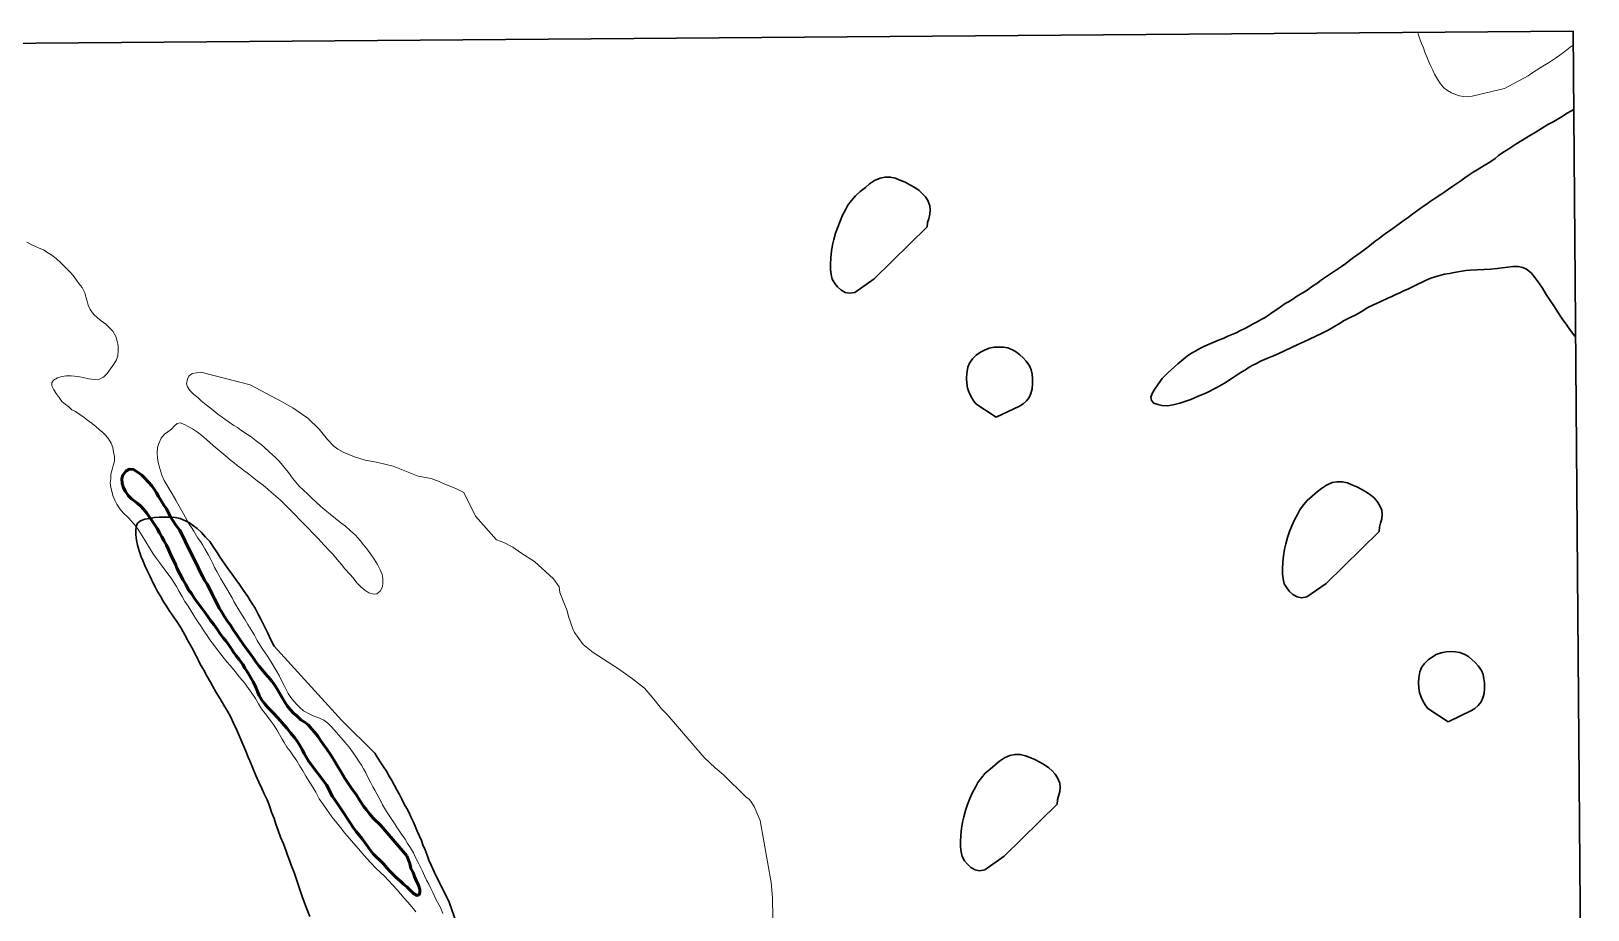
# Model space of a CAD drawing. Header units: millimetres. Extents: x 568391 to 568765, y 4072271 to 4072505.
# Drawn here: x 568568.2 to 568764.7, y 4072393.7 to 4072504.5 of the extents above; entities that cross this region are included whole.
import ezdxf

# ---------------------------------------------------------------- set-up
doc = ezdxf.new("R2010")
doc.units = ezdxf.units.MM
for name, color, linetype, lineweight in [('02321111', 30, 'Continuous', 53), ('02321112', 30, 'Continuous', 13), ('04312000', 3, 'MArbl', 30), ('10511210', 7, 'Continuous', 30)]:
    doc.layers.add(name, color=color, linetype=linetype, lineweight=lineweight)
doc.linetypes.add('MArbl', pattern='A,-2.9,[15,dgnlstyle-icae2lin.shx,S=0.064002,R=0,X=0,Y=0],-5.9,[16,dgnlstyle-icae2lin.shx,S=0.057982,R=0,X=0,Y=0],-5.9,[17,dgnlstyle-icae2lin.shx,S=0.062968,R=0,X=0,Y=0],-2.9', length=17.6)

msp = doc.modelspace()

# ---------------------------------------------------------------- linework, layer by layer
at = {"layer": '02321111', "color": 5}
msp.add_polyline3d([(568615.62, 4072400.56, 0.28), (568612.35, 4072404.36, 0.28), (568611.4, 4072405.31, 0.28), (568610.98, 4072405.81, 0.28), (568610.53, 4072406.34, 0.28), (568610.18, 4072406.83, 0.28), (568609.73, 4072407.52, 0.28), (568609.23, 4072408.28, 0.28), (568608.7, 4072409, 0.28), (568608.21, 4072409.76, 0.28), (568607.79, 4072410.37, 0.28), (568607.33, 4072411.17, 0.28), (568606.87, 4072411.93, 0.28), (568606.42, 4072412.66, 0.28), (568606, 4072413.34, 0.28), (568605.54, 4072413.99, 0.28), (568605.2, 4072414.48, 0.28), (568604.78, 4072415.05, 0.28), (568604.4, 4072415.62, 0.28), (568604.02, 4072416.12, 0.28), (568603.64, 4072416.54, 0.28), (568603.22, 4072417.03, 0.28), (568602.8, 4072417.37, 0.28), (568602.27, 4072417.72, 0.28), (568601.81, 4072418.17, 0.28), (568601.36, 4072418.55, 0.28), (568600.94, 4072419.01, 0.28), (568600.56, 4072419.47, 0.28), (568600.26, 4072419.92, 0.28), (568599.95, 4072420.42, 0.28), (568599.68, 4072420.87, 0.28), (568599.38, 4072421.44, 0.28), (568599.03, 4072421.98, 0.28), (568598.61, 4072422.58, 0.28), (568598.15, 4072423.12, 0.28), (568597.77, 4072423.54, 0.28), (568597.39, 4072423.99, 0.28), (568596.97, 4072424.49, 0.28), (568596.59, 4072425.02, 0.28), (568596.25, 4072425.51, 0.28), (568595.83, 4072426.09, 0.28), (568595.41, 4072426.66, 0.28), (568595, 4072427.26, 0.28), (568594.54, 4072427.91, 0.28), (568594.2, 4072428.41, 0.28), (568593.78, 4072429.01, 0.28), (568593.4, 4072429.62, 0.28), (568592.98, 4072430.19, 0.28), (568592.6, 4072430.76, 0.28), (568592.26, 4072431.34, 0.28), (568591.95, 4072431.79, 0.28), (568591.65, 4072432.4, 0.28), (568591.38, 4072432.97, 0.28), (568591.08, 4072433.54, 0.28), (568590.81, 4072434.11, 0.28), (568590.43, 4072434.8, 0.28), (568590.13, 4072435.29, 0.28), (568589.86, 4072435.82, 0.28), (568589.56, 4072436.36, 0.28), (568589.33, 4072436.89, 0.28), (568589.1, 4072437.35, 0.28), (568588.11, 4072439.36, 0.28), (568587.27, 4072441.11, 0.28), (568586.97, 4072441.65, 0.28), (568586.51, 4072442.25, 0.28), (568586.13, 4072442.83, 0.28), (568585.83, 4072443.28, 0.28), (568585.56, 4072443.81, 0.28), (568585.3, 4072444.31, 0.28), (568584.99, 4072444.77, 0.28), (568584.61, 4072445.41, 0.28), (568584.31, 4072445.87, 0.28), (568584.04, 4072446.33, 0.28), (568583.77, 4072446.78, 0.28), (568583.47, 4072447.2, 0.28), (568583.01, 4072447.73, 0.28), (568582.63, 4072448.15, 0.28), (568582.21, 4072448.53, 0.28), (568581.76, 4072448.87, 0.28), (568581.15, 4072449.25, 0.28), (568580.65, 4072449.29, 0.28), (568580.2, 4072449.06, 0.28), (568579.82, 4072448.57, 0.28), (568579.7, 4072448.11, 0.28), (568579.74, 4072447.5, 0.28), (568579.89, 4072446.97, 0.28), (568580.16, 4072446.48, 0.28), (568580.5, 4072445.98, 0.28), (568580.92, 4072445.56, 0.28), (568581.57, 4072445.07, 0.28), (568582.02, 4072444.69, 0.28), (568582.44, 4072444.23, 0.28), (568582.82, 4072443.74, 0.28), (568583.16, 4072443.24, 0.28), (568583.47, 4072442.83, 0.28), (568583.81, 4072442.33, 0.28), (568584.12, 4072441.84, 0.28), (568584.42, 4072441.3, 0.28), (568584.72, 4072440.77, 0.28), (568584.99, 4072440.31, 0.28), (568585.3, 4072439.74, 0.28), (568585.56, 4072439.17, 0.28), (568585.83, 4072438.6, 0.28), (568586.13, 4072437.96, 0.28), (568586.44, 4072437.31, 0.28), (568586.66, 4072436.74, 0.28), (568587.01, 4072436.09, 0.28), (568587.39, 4072435.41, 0.28), (568587.77, 4072434.76, 0.28), (568588.11, 4072434.11, 0.28), (568588.45, 4072433.62, 0.28), (568588.87, 4072433.01, 0.28), (568590.13, 4072431.3, 0.28), (568590.54, 4072430.73, 0.28), (568590.85, 4072430.23, 0.28), (568591.27, 4072429.7, 0.28), (568591.69, 4072429.13, 0.28), (568592.1, 4072428.56, 0.28), (568592.48, 4072428.06, 0.28), (568592.79, 4072427.65, 0.28), (568593.13, 4072427.19, 0.28), (568593.47, 4072426.69, 0.28), (568593.78, 4072426.24, 0.28), (568594.12, 4072425.78, 0.28), (568594.5, 4072425.32, 0.28), (568594.96, 4072424.68, 0.28), (568595.22, 4072424.22, 0.28), (568595.6, 4072423.57, 0.28), (568595.95, 4072423, 0.28), (568596.25, 4072422.51, 0.28), (568596.55, 4072421.9, 0.28), (568596.78, 4072421.29, 0.28), (568597.01, 4072420.76, 0.28), (568597.35, 4072420.19, 0.28), (568597.7, 4072419.77, 0.28), (568598.04, 4072419.31, 0.28), (568598.46, 4072418.86, 0.28), (568598.84, 4072418.48, 0.28), (568599.27, 4072418.02, 0.28), (568599.72, 4072417.56, 0.28), (568600.14, 4072417.07, 0.28), (568600.56, 4072416.61, 0.28), (568600.98, 4072416.08, 0.28), (568601.47, 4072415.47, 0.28), (568601.81, 4072415.01, 0.28), (568602.08, 4072414.56, 0.28), (568602.42, 4072413.95, 0.28), (568602.69, 4072413.45, 0.28), (568602.96, 4072412.96, 0.28), (568603.26, 4072412.43, 0.28), (568605.5, 4072409.5, 0.28), (568606.27, 4072408.05, 0.28), (568606.57, 4072407.63, 0.28), (568606.95, 4072407.06, 0.28), (568607.37, 4072406.42, 0.28), (568607.79, 4072405.81, 0.28), (568608.17, 4072405.2, 0.28), (568608.47, 4072404.7, 0.28), (568608.85, 4072404.13, 0.28), (568609.23, 4072403.64, 0.28), (568609.61, 4072403.14, 0.28), (568609.99, 4072402.69, 0.28), (568610.34, 4072402.23, 0.28), (568610.75, 4072401.66, 0.28), (568611.06, 4072401.24, 0.28), (568611.4, 4072400.82, 0.28), (568611.78, 4072400.44, 0.28), (568612.2, 4072400.06, 0.28), (568612.73, 4072399.49, 0.28), (568613.11, 4072399.04, 0.28), (568613.49, 4072398.62, 0.28), (568614.33, 4072397.78, 0.28), (568614.82, 4072397.36, 0.28), (568615.24, 4072396.98, 0.28), (568615.66, 4072396.64, 0.28), (568616.5, 4072395.8, 0.28), (568616.95, 4072395.57, 0.28), (568617.14, 4072395.65, 0.28), (568617.26, 4072395.88, 0.28), (568617.26, 4072396.3, 0.28), (568617.11, 4072396.87, 0.28), (568616.84, 4072397.36, 0.28), (568616.61, 4072397.93, 0.28), (568616.42, 4072398.43, 0.28), (568616.16, 4072398.96, 0.28), (568616, 4072399.57, 0.28), (568615.62, 4072400.56, 0.28)], dxfattribs=at)
at = {"layer": '02321112', "color": 5}
for points in [[(568743.19, 4072504.38, 4.5), (568743.3, 4072504.02, 4.5), (568743.68, 4072502.96, 4.5), (568743.91, 4072502.43, 4.5), (568744.1, 4072501.89, 4.5), (568744.33, 4072501.29, 4.5), (568744.6, 4072500.68, 4.5), (568744.83, 4072500.11, 4.5), (568745.09, 4072499.61, 4.5), (568745.32, 4072499.12, 4.5), (568745.67, 4072498.47, 4.5), (568746.05, 4072497.91, 4.5), (568746.47, 4072497.41, 4.5), (568746.92, 4072497.07, 4.5), (568747.46, 4072496.77, 4.5), (568747.95, 4072496.54, 4.5), (568748.45, 4072496.39, 4.5), (568748.98, 4072496.28, 4.5), (568749.59, 4072496.24, 4.5), (568750.04, 4072496.32, 4.5), (568754.15, 4072497.31, 4.5), (568757.11, 4072498.91, 4.5), (568757.57, 4072499.22, 4.5), (568758.18, 4072499.6, 4.5), (568758.75, 4072499.98, 4.5), (568759.2, 4072500.25, 4.5), (568759.69, 4072500.55, 4.5), (568760.19, 4072500.86, 4.5), (568760.68, 4072501.2, 4.5), (568761.1, 4072501.51, 4.5), (568761.59, 4072501.85, 4.5), (568762.01, 4072502.19, 4.5), (568762.43, 4072502.5, 4.5), (568762.79, 4072502.76, 4.5)], [(568616.77, 4072393.48, -0.22), (568616.27, 4072394.13, -0.22), (568615.78, 4072394.7, -0.22), (568615.32, 4072395.2, -0.22), (568614.86, 4072395.77, -0.22), (568614.37, 4072396.3, -0.22), (568613.87, 4072396.87, -0.22), (568613.34, 4072397.44, -0.22), (568612.81, 4072397.97, -0.22), (568612.32, 4072398.43, -0.22), (568611.74, 4072399, -0.22), (568611.14, 4072399.61, -0.22), (568610.53, 4072400.26, -0.22), (568609.99, 4072400.9, -0.22), (568609.54, 4072401.43, -0.22), (568608.89, 4072402.16, -0.22), (568608.4, 4072402.73, -0.22), (568607.83, 4072403.41, -0.22), (568607.26, 4072404.14, -0.22), (568606.76, 4072404.74, -0.22), (568606.19, 4072405.47, -0.22), (568605.13, 4072406.99, -0.22), (568604.59, 4072407.75, -0.22), (568604.14, 4072408.59, -0.22), (568603.76, 4072409.23, -0.22), (568603.3, 4072409.92, -0.22), (568602.88, 4072410.6, -0.22), (568602.5, 4072411.25, -0.22), (568602.12, 4072411.86, -0.22), (568601.74, 4072412.54, -0.22), (568601.36, 4072413.11, -0.22), (568600.9, 4072413.76, -0.22), (568600.52, 4072414.26, -0.22), (568600.18, 4072414.83, -0.22), (568599.91, 4072415.28, -0.22), (568599.22, 4072416.42, -0.22), (568598.89, 4072417, -0.22), (568598.51, 4072417.49, -0.22), (568598.2, 4072417.95, -0.22), (568597.75, 4072418.48, -0.22), (568597.32, 4072419.09, -0.22), (568596.94, 4072419.7, -0.22), (568596.56, 4072420.38, -0.22), (568596.1, 4072421.07, -0.22), (568595.68, 4072421.67, -0.22), (568595.15, 4072422.36, -0.22), (568594.54, 4072423.08, -0.22), (568593.97, 4072423.81, -0.22), (568593.4, 4072424.49, -0.22), (568592.94, 4072425.02, -0.22), (568592.6, 4072425.44, -0.22), (568592.18, 4072425.97, -0.22), (568591.73, 4072426.58, -0.22), (568591.23, 4072427.19, -0.22), (568590.77, 4072427.8, -0.22), (568590.43, 4072428.33, -0.22), (568590.01, 4072428.94, -0.22), (568589.59, 4072429.59, -0.22), (568589.18, 4072430.2, -0.22), (568588.76, 4072430.84, -0.22), (568588.38, 4072431.49, -0.22), (568588.04, 4072432.02, -0.22), (568587.65, 4072432.63, -0.22), (568587.31, 4072433.24, -0.22), (568586.93, 4072433.89, -0.22), (568586.59, 4072434.5, -0.22), (568586.29, 4072434.99, -0.22), (568585.91, 4072435.56, -0.22), (568585.49, 4072436.13, -0.22), (568585.03, 4072436.74, -0.22), (568584.54, 4072437.35, -0.22), (568584.04, 4072438.03, -0.22), (568583.62, 4072438.64, -0.22), (568583.17, 4072439.37, -0.22), (568582.25, 4072440.89, -0.22), (568581.83, 4072441.57, -0.22), (568581.45, 4072442.14, -0.22), (568580.96, 4072442.71, -0.22), (568580.43, 4072443.25, -0.22), (568579.89, 4072443.74, -0.22), (568579.44, 4072444.31, -0.22), (568579.06, 4072444.88, -0.22), (568578.79, 4072445.38, -0.22), (568578.56, 4072445.99, -0.22), (568578.41, 4072446.52, -0.22), (568578.3, 4072447.01, -0.22), (568578.22, 4072447.58, -0.22), (568578.3, 4072448.08, -0.22), (568578.3, 4072448.69, -0.22), (568578.45, 4072449.26, -0.22), (568578.6, 4072449.75, -0.22), (568578.75, 4072450.32, -0.22), (568578.75, 4072450.89, -0.22), (568578.64, 4072451.43, -0.22), (568578.53, 4072452.03, -0.22), (568578.34, 4072452.57, -0.22), (568577.99, 4072453.14, -0.22), (568577.65, 4072453.56, -0.22), (568577.27, 4072453.94, -0.22), (568576.81, 4072454.32, -0.22), (568576.4, 4072454.7, -0.22), (568575.94, 4072455.08, -0.22), (568575.37, 4072455.5, -0.22), (568574.91, 4072455.84, -0.22), (568574.38, 4072456.22, -0.22), (568573.85, 4072456.56, -0.22), (568573.39, 4072456.79, -0.22), (568573.01, 4072457.17, -0.22), (568572.52, 4072457.51, -0.22), (568572.13, 4072457.86, -0.22), (568571.79, 4072458.35, -0.22), (568571.41, 4072458.85, -0.22), (568571.11, 4072459.3, -0.22), (568570.84, 4072459.83, -0.22), (568570.84, 4072460.18, -0.22), (568571.07, 4072460.52, -0.22), (568571.56, 4072460.82, -0.22), (568572.1, 4072461.01, -0.22), (568572.71, 4072461.09, -0.22), (568573.28, 4072461.09, -0.22), (568574.15, 4072460.98, -0.22), (568574.8, 4072460.86, -0.22), (568575.52, 4072460.71, -0.22), (568576.17, 4072460.63, -0.22), (568576.85, 4072460.67, -0.22), (568577.35, 4072460.9, -0.22), (568577.84, 4072461.36, -0.22), (568578.26, 4072461.96, -0.22), (568578.68, 4072462.53, -0.22), (568579.02, 4072463.11, -0.22), (568579.17, 4072463.6, -0.22), (568579.21, 4072464.28, -0.22), (568579.21, 4072464.86, -0.22), (568579.1, 4072465.46, -0.22), (568578.94, 4072466.03, -0.22), (568578.53, 4072466.72, -0.22), (568578.18, 4072467.1, -0.22), (568577.65, 4072467.59, -0.22), (568577.08, 4072468.01, -0.22), (568576.59, 4072468.39, -0.22), (568576.09, 4072468.85, -0.22), (568575.67, 4072469.42, -0.22), (568575.45, 4072469.99, -0.22), (568575.29, 4072470.49, -0.22), (568575.14, 4072471.02, -0.22), (568575.03, 4072471.55, -0.22), (568574.68, 4072472.2, -0.22), (568574.27, 4072472.73, -0.22), (568573.96, 4072473.15, -0.22), (568573.54, 4072473.72, -0.22), (568573.2, 4072474.1, -0.22), (568571.98, 4072475.32, -0.22), (568571.41, 4072475.85, -0.22), (568570.84, 4072476.31, -0.22), (568570.23, 4072476.69, -0.22), (568569.78, 4072476.95, -0.22), (568569.24, 4072477.18, -0.22), (568568.71, 4072477.41, -0.22), (568568.26, 4072477.64, -0.22), (568567.68, 4072477.91, -0.22)], [(568661.8, 4072392.69, -0.22), (568661.79, 4072395.25, -0.22), (568661.62, 4072397.21, -0.22), (568660.24, 4072405, -0.22), (568659.47, 4072406.78, -0.22), (568659.17, 4072407.25, -0.22), (568658.88, 4072407.67, -0.22), (568658.46, 4072407.97, -0.22), (568655.54, 4072410.82, -0.22), (568654.53, 4072411.65, -0.22), (568653.17, 4072412.96, -0.22), (568648.47, 4072418.36, -0.22), (568647.75, 4072419.08, -0.22), (568646.8, 4072420.32, -0.22), (568645.61, 4072421.69, -0.22), (568644.12, 4072422.88, -0.22), (568642.34, 4072424.13, -0.22), (568639.13, 4072426.21, -0.22), (568637.88, 4072427.22, -0.22), (568636.81, 4072428.7, -0.22), (568636.57, 4072429.18, -0.22), (568636.04, 4072430.72, -0.22), (568635.86, 4072431.43, -0.22), (568634.96, 4072433.75, -0.22), (568634.84, 4072434.47, -0.22), (568634.13, 4072435.48, -0.22), (568631.75, 4072437.67, -0.22), (568630.03, 4072438.74, -0.22), (568629.02, 4072439.46, -0.22), (568627.89, 4072440.05, -0.22), (568626.94, 4072440.41, -0.22), (568624.32, 4072443.38, -0.22), (568622.83, 4072446.35, -0.22), (568621.82, 4072446.88, -0.22), (568620.21, 4072447.48, -0.22), (568619.74, 4072447.77, -0.22), (568618.73, 4072448.13, -0.22), (568617.06, 4072448.42, -0.22), (568613.9, 4072449.67, -0.22), (568611.82, 4072450.21, -0.22), (568610.39, 4072450.44, -0.22), (568609.03, 4072450.86, -0.22), (568607.6, 4072451.45, -0.22), (568606.95, 4072451.81, -0.22), (568606.41, 4072452.22, -0.22), (568605.64, 4072453.05, -0.22), (568604.57, 4072454.36, -0.22), (568603.14, 4072455.73, -0.22), (568601.24, 4072457.04, -0.22), (568599.93, 4072457.81, -0.22), (568595.89, 4072459.94, -0.22), (568589.64, 4072461.55, -0.22), (568589.1, 4072461.47, -0.22), (568588.57, 4072461.35, -0.22), (568588.15, 4072461.05, -0.22), (568587.96, 4072460.67, -0.22), (568587.85, 4072460.06, -0.22), (568587.96, 4072459.68, -0.22), (568588.27, 4072459.22, -0.22), (568588.76, 4072458.73, -0.22), (568589.25, 4072458.35, -0.22), (568589.71, 4072457.93, -0.22), (568590.32, 4072457.44, -0.22), (568591.04, 4072456.87, -0.22), (568591.8, 4072456.26, -0.22), (568592.22, 4072455.95, -0.22), (568592.68, 4072455.61, -0.22), (568593.1, 4072455.31, -0.22), (568593.82, 4072454.81, -0.22), (568594.28, 4072454.54, -0.22), (568594.69, 4072454.24, -0.22), (568595.53, 4072453.67, -0.22), (568595.99, 4072453.37, -0.22), (568596.41, 4072453.06, -0.22), (568596.82, 4072452.72, -0.22), (568597.24, 4072452.41, -0.22), (568597.66, 4072452.07, -0.22), (568598.31, 4072451.46, -0.22), (568599.07, 4072450.78, -0.22), (568599.45, 4072450.4, -0.22), (568599.79, 4072450.02, -0.22), (568600.13, 4072449.6, -0.22), (568600.7, 4072448.88, -0.22), (568601.2, 4072448.19, -0.22), (568601.62, 4072447.66, -0.22), (568602.07, 4072447.16, -0.22), (568602.61, 4072446.67, -0.22), (568603.14, 4072446.17, -0.22), (568603.67, 4072445.64, -0.22), (568604.17, 4072445.19, -0.22), (568604.74, 4072444.65, -0.22), (568605.35, 4072444.12, -0.22), (568605.95, 4072443.63, -0.22), (568606.64, 4072443.09, -0.22), (568607.32, 4072442.56, -0.22), (568607.89, 4072442.1, -0.22), (568608.54, 4072441.53, -0.22), (568609.15, 4072441, -0.22), (568609.77, 4072440.32, -0.22), (568610.19, 4072439.78, -0.22), (568610.61, 4072439.25, -0.22), (568611.06, 4072438.64, -0.22), (568611.52, 4072437.96, -0.22), (568611.94, 4072437.27, -0.22), (568612.28, 4072436.62, -0.22), (568612.51, 4072436.02, -0.22), (568612.62, 4072435.52, -0.22), (568612.62, 4072434.99, -0.22), (568612.58, 4072434.49, -0.22), (568612.28, 4072433.92, -0.22), (568611.86, 4072433.58, -0.22), (568611.48, 4072433.54, -0.22), (568610.83, 4072433.7, -0.22), (568610.34, 4072434.04, -0.22), (568609.84, 4072434.49, -0.22), (568609.39, 4072434.95, -0.22), (568608.82, 4072435.64, -0.22), (568608.48, 4072436.02, -0.22), (568607.79, 4072436.78, -0.22), (568607.44, 4072437.23, -0.22), (568607.06, 4072437.65, -0.22), (568606.3, 4072438.57, -0.22), (568605.88, 4072439.02, -0.22), (568605.23, 4072439.74, -0.22), (568604.47, 4072440.58, -0.22), (568603.67, 4072441.38, -0.22), (568603.29, 4072441.8, -0.22), (568600.44, 4072444.65, -0.22), (568600.06, 4072445, -0.22), (568599.68, 4072445.38, -0.22), (568598.54, 4072446.4, -0.22), (568598.16, 4072446.75, -0.22), (568597.51, 4072447.28, -0.22), (568596.75, 4072447.85, -0.22), (568596.33, 4072448.19, -0.22), (568595.91, 4072448.5, -0.22), (568595.49, 4072448.84, -0.22), (568595.07, 4072449.14, -0.22), (568594.66, 4072449.48, -0.22), (568594.24, 4072449.79, -0.22), (568593.82, 4072450.13, -0.22), (568593.4, 4072450.44, -0.22), (568592.72, 4072451.01, -0.22), (568591.96, 4072451.65, -0.22), (568591.19, 4072452.3, -0.22), (568590.36, 4072453.06, -0.22), (568589.79, 4072453.56, -0.22), (568589.22, 4072453.97, -0.22), (568588.61, 4072454.39, -0.22), (568588.07, 4072454.7, -0.22), (568587.58, 4072454.96, -0.22), (568587.05, 4072455.15, -0.22), (568586.67, 4072455.08, -0.22), (568586.32, 4072454.77, -0.22), (568585.94, 4072454.35, -0.22), (568585.49, 4072454.01, -0.22), (568585.07, 4072453.71, -0.22), (568584.65, 4072453.21, -0.22), (568584.35, 4072452.53, -0.22), (568584.19, 4072452.03, -0.22), (568584.16, 4072451.31, -0.22), (568584.19, 4072450.74, -0.22), (568584.27, 4072450.13, -0.22), (568584.46, 4072449.41, -0.22), (568584.73, 4072448.57, -0.22), (568585.03, 4072447.89, -0.22), (568585.53, 4072447.05, -0.22), (568586.02, 4072446.21, -0.22), (568586.51, 4072445.38, -0.22), (568586.74, 4072444.92, -0.22), (568587.24, 4072444.05, -0.22), (568587.66, 4072443.28, -0.22), (568587.92, 4072442.83, -0.22), (568588.19, 4072442.37, -0.22), (568588.49, 4072441.95, -0.22), (568588.76, 4072441.5, -0.22), (568589.29, 4072440.62, -0.22), (568589.6, 4072440.2, -0.22), (568589.9, 4072439.71, -0.22), (568590.17, 4072439.25, -0.22), (568590.62, 4072438.45, -0.22), (568590.89, 4072437.92, -0.22), (568591.16, 4072437.43, -0.22), (568591.38, 4072436.89, -0.22), (568591.65, 4072436.4, -0.22), (568591.92, 4072435.94, -0.22), (568592.18, 4072435.48, -0.22), (568592.68, 4072434.65, -0.22), (568593.59, 4072433.09, -0.22), (568593.82, 4072432.63, -0.22), (568594.31, 4072431.79, -0.22), (568594.77, 4072431.03, -0.22), (568595.23, 4072430.31, -0.22), (568595.57, 4072429.7, -0.22), (568595.99, 4072429.06, -0.22), (568596.4, 4072428.37, -0.22), (568596.75, 4072427.72, -0.22), (568597.09, 4072427.15, -0.22), (568597.39, 4072426.7, -0.22), (568597.77, 4072426.16, -0.22), (568598.04, 4072425.71, -0.22), (568598.46, 4072425.06, -0.22), (568598.84, 4072424.41, -0.22), (568599.22, 4072423.81, -0.22), (568599.52, 4072423.31, -0.22), (568599.79, 4072422.74, -0.22), (568600.1, 4072422.13, -0.22), (568600.41, 4072421.52, -0.22), (568600.68, 4072421.03, -0.22), (568601.02, 4072420.53, -0.22), (568601.4, 4072420.04, -0.22), (568601.78, 4072419.62, -0.22), (568602.12, 4072419.24, -0.22), (568602.62, 4072418.82, -0.22), (568603.22, 4072418.48, -0.22), (568603.83, 4072418.21, -0.22), (568604.52, 4072417.95, -0.22), (568605.16, 4072417.64, -0.22), (568605.66, 4072417.26, -0.22), (568606.19, 4072416.77, -0.22), (568606.72, 4072416.16, -0.22), (568607.33, 4072415.47, -0.22), (568607.87, 4072414.86, -0.22), (568608.47, 4072414.1, -0.22), (568608.78, 4072413.68, -0.22), (568609.35, 4072412.85, -0.22), (568609.61, 4072412.39, -0.22), (568609.92, 4072411.97, -0.22), (568610.19, 4072411.52, -0.22), (568610.45, 4072411.02, -0.22), (568610.83, 4072410.22, -0.22), (568611.1, 4072409.77, -0.22), (568611.36, 4072409.27, -0.22), (568611.59, 4072408.82, -0.22), (568611.86, 4072408.36, -0.22), (568612.09, 4072407.9, -0.22), (568612.35, 4072407.45, -0.22), (568612.58, 4072406.99, -0.22), (568613.08, 4072406.15, -0.22), (568613.49, 4072405.51, -0.22), (568613.99, 4072404.74, -0.22), (568614.48, 4072404.02, -0.22), (568614.98, 4072403.3, -0.22), (568615.43, 4072402.65, -0.22), (568615.74, 4072402.12, -0.22), (568616.12, 4072401.55, -0.22), (568616.46, 4072400.94, -0.22), (568616.73, 4072400.33, -0.22), (568617.03, 4072399.8, -0.22), (568617.3, 4072399.27, -0.22), (568617.6, 4072398.62, -0.22), (568617.87, 4072398.01, -0.22), (568618.14, 4072397.48, -0.22), (568618.4, 4072396.98, -0.22), (568618.67, 4072396.45, -0.22), (568618.9, 4072395.92, -0.22), (568619.12, 4072395.46, -0.22), (568619.35, 4072395, -0.22), (568619.89, 4072394.02, -0.22), (568620.19, 4072393.29, -0.22)]]:
    msp.add_polyline3d(points, dxfattribs=at)
at = {"layer": '04312000', "color": 5, "ltscale": 0.3}
for points in [[(568763.09, 4072465.98, 5.07), (568763.02, 4072466.08, 5.07), (568762.44, 4072466.8, 5.07), (568761.99, 4072467.48, 5.07), (568761.41, 4072468.28, 5.07), (568760.88, 4072469.11, 5.07), (568760.35, 4072469.91, 5.07), (568759.81, 4072470.71, 5.07), (568759.39, 4072471.35, 5.07), (568758.94, 4072472.11, 5.07), (568758.48, 4072472.8, 5.07), (568757.98, 4072473.48, 5.07), (568757.49, 4072474.05, 5.07), (568756.92, 4072474.51, 5.07), (568756.46, 4072474.73, 5.07), (568755.85, 4072474.85, 5.07), (568755.2, 4072474.85, 5.07), (568754.56, 4072474.77, 5.07), (568753.83, 4072474.69, 5.07), (568753.19, 4072474.61, 5.07), (568752.39, 4072474.54, 5.07), (568751.55, 4072474.5, 5.07), (568750.68, 4072474.46, 5.07), (568749.77, 4072474.38, 5.07), (568749.27, 4072474.34, 5.07), (568748.74, 4072474.26, 5.07), (568747.79, 4072474.11, 5.07), (568747.18, 4072473.99, 5.07), (568746.57, 4072473.88, 5.07), (568745.96, 4072473.73, 5.07), (568745.39, 4072473.57, 5.07), (568744.82, 4072473.38, 5.07), (568744.25, 4072473.15, 5.07), (568743.76, 4072472.88, 5.07), (568743.27, 4072472.66, 5.07), (568742.77, 4072472.43, 5.07), (568741.94, 4072472.01, 5.07), (568741.4, 4072471.78, 5.07), (568740.91, 4072471.55, 5.07), (568740.42, 4072471.32, 5.07), (568739.92, 4072471.09, 5.07), (568739.43, 4072470.86, 5.07), (568738.52, 4072470.44, 5.07), (568737.6, 4072470.02, 5.07), (568736.88, 4072469.68, 5.07), (568736.16, 4072469.22, 5.07), (568735.44, 4072468.8, 5.07), (568734.68, 4072468.42, 5.07), (568733.92, 4072468.04, 5.07), (568733.31, 4072467.69, 5.07), (568732.59, 4072467.27, 5.07), (568731.87, 4072466.85, 5.07), (568731.11, 4072466.47, 5.07), (568730.31, 4072466.09, 5.07), (568729.51, 4072465.71, 5.07), (568728.83, 4072465.36, 5.07), (568728.07, 4072465.02, 5.07), (568727.27, 4072464.64, 5.07), (568726.47, 4072464.26, 5.07), (568725.68, 4072463.88, 5.07), (568724.99, 4072463.61, 5.07), (568724.16, 4072463.26, 5.07), (568723.28, 4072462.88, 5.07), (568722.83, 4072462.65, 5.07), (568722.37, 4072462.42, 5.07), (568721.91, 4072462.16, 5.07), (568721.46, 4072461.85, 5.07), (568721, 4072461.59, 5.07), (568720.55, 4072461.28, 5.07), (568719.79, 4072460.78, 5.07), (568719.33, 4072460.48, 5.07), (568718.87, 4072460.21, 5.07), (568718.42, 4072459.94, 5.07), (568717.93, 4072459.64, 5.07), (568717.43, 4072459.41, 5.07), (568716.94, 4072459.14, 5.07), (568716.44, 4072458.91, 5.07), (568715.91, 4072458.69, 5.07), (568715.38, 4072458.46, 5.07), (568714.54, 4072458.11, 5.07), (568714.05, 4072457.92, 5.07), (568713.18, 4072457.62, 5.07), (568712.34, 4072457.42, 5.07), (568711.62, 4072457.31, 5.07), (568710.89, 4072457.34, 5.07), (568710.4, 4072457.46, 5.07), (568709.87, 4072457.65, 5.07), (568709.6, 4072457.95, 5.07), (568709.52, 4072458.37, 5.07), (568709.67, 4072458.86, 5.07), (568709.98, 4072459.36, 5.07), (568710.43, 4072460.04, 5.07), (568710.96, 4072460.73, 5.07), (568711.65, 4072461.45, 5.07), (568712.06, 4072461.83, 5.07), (568712.48, 4072462.22, 5.07), (568712.9, 4072462.6, 5.07), (568713.36, 4072462.98, 5.07), (568714.15, 4072463.59, 5.07), (568714.65, 4072463.93, 5.07), (568715.18, 4072464.24, 5.07), (568715.71, 4072464.54, 5.07), (568716.28, 4072464.81, 5.07), (568716.85, 4072465.08, 5.07), (568717.46, 4072465.34, 5.07), (568718.03, 4072465.57, 5.07), (568718.64, 4072465.8, 5.07), (568719.24, 4072466.07, 5.07), (568720.27, 4072466.49, 5.07), (568720.84, 4072466.79, 5.07), (568721.37, 4072467.06, 5.07), (568721.9, 4072467.33, 5.07), (568722.44, 4072467.63, 5.07), (568722.93, 4072467.9, 5.07), (568723.42, 4072468.17, 5.07), (568723.92, 4072468.44, 5.07), (568724.37, 4072468.74, 5.07), (568724.83, 4072469.05, 5.07), (568725.55, 4072469.54, 5.07), (568726.01, 4072469.85, 5.07), (568726.46, 4072470.19, 5.07), (568726.96, 4072470.46, 5.07), (568727.41, 4072470.76, 5.07), (568727.91, 4072471.07, 5.07), (568728.4, 4072471.37, 5.07), (568728.89, 4072471.68, 5.07), (568729.35, 4072471.98, 5.07), (568729.8, 4072472.29, 5.07), (568730.6, 4072472.82, 5.07), (568731.06, 4072473.16, 5.07), (568731.55, 4072473.51, 5.07), (568732.05, 4072473.85, 5.07), (568732.54, 4072474.19, 5.07), (568733.07, 4072474.54, 5.07), (568733.56, 4072474.88, 5.07), (568734.1, 4072475.22, 5.07), (568734.59, 4072475.61, 5.07), (568735.08, 4072475.99, 5.07), (568735.92, 4072476.6, 5.07), (568736.37, 4072476.94, 5.07), (568736.87, 4072477.32, 5.07), (568737.36, 4072477.66, 5.07), (568737.82, 4072478.05, 5.07), (568738.31, 4072478.39, 5.07), (568738.77, 4072478.77, 5.07), (568739.26, 4072479.11, 5.07), (568739.75, 4072479.46, 5.07), (568740.21, 4072479.8, 5.07), (568741.01, 4072480.37, 5.07), (568741.46, 4072480.71, 5.07), (568741.96, 4072481.06, 5.07), (568742.41, 4072481.36, 5.07), (568742.87, 4072481.71, 5.07), (568743.32, 4072482.05, 5.07), (568743.78, 4072482.39, 5.07), (568744.27, 4072482.7, 5.07), (568744.77, 4072483.04, 5.07), (568745.26, 4072483.38, 5.07), (568746.1, 4072483.92, 5.07), (568746.59, 4072484.26, 5.07), (568747.08, 4072484.6, 5.07), (568747.62, 4072484.98, 5.07), (568748.11, 4072485.33, 5.07), (568748.64, 4072485.67, 5.07), (568749.14, 4072486.05, 5.07), (568749.67, 4072486.4, 5.07), (568750.16, 4072486.74, 5.07), (568750.69, 4072487.04, 5.07), (568751.57, 4072487.58, 5.07), (568752.06, 4072487.88, 5.07), (568752.52, 4072488.19, 5.07), (568752.97, 4072488.49, 5.07), (568753.39, 4072488.84, 5.07), (568753.81, 4072489.14, 5.07), (568754.68, 4072489.71, 5.07), (568755.55, 4072490.29, 5.07), (568756.31, 4072490.74, 5.07), (568757.19, 4072491.28, 5.07), (568758.02, 4072491.77, 5.07), (568758.82, 4072492.27, 5.07), (568759.62, 4072492.77, 5.07), (568760.34, 4072493.15, 5.07), (568761.18, 4072493.64, 5.07), (568762.05, 4072494.18, 5.07), (568762.51, 4072494.44, 5.07), (568762.86, 4072494.65, 5.07)], [(568674.61, 4072473.31, 6.22), (568672.18, 4072471.59, 6.22), (568671.5, 4072471.48, 6.22), (568670.96, 4072471.59, 6.22), (568670.39, 4072471.9, 6.22), (568669.97, 4072472.28, 6.22), (568669.63, 4072472.73, 6.22), (568669.32, 4072473.26, 6.22), (568669.17, 4072473.87, 6.22), (568669.09, 4072474.48, 6.22), (568669.09, 4072475.09, 6.22), (568669.13, 4072476, 6.22), (568669.24, 4072476.8, 6.22), (568669.35, 4072477.6, 6.22), (568669.51, 4072478.28, 6.22), (568669.73, 4072479.08, 6.22), (568670, 4072479.84, 6.22), (568670.3, 4072480.57, 6.22), (568670.6, 4072481.33, 6.22), (568670.98, 4072482.01, 6.22), (568671.28, 4072482.58, 6.22), (568671.74, 4072483.19, 6.22), (568672.23, 4072483.76, 6.22), (568672.84, 4072484.3, 6.22), (568673.49, 4072484.83, 6.22), (568674.02, 4072485.29, 6.22), (568674.66, 4072485.71, 6.22), (568675.35, 4072486.01, 6.22), (568675.99, 4072486.13, 6.22), (568676.64, 4072486.13, 6.22), (568677.29, 4072485.98, 6.22), (568677.86, 4072485.75, 6.22), (568678.5, 4072485.49, 6.22), (568679.11, 4072485.15, 6.22), (568679.72, 4072484.81, 6.22), (568680.26, 4072484.43, 6.22), (568680.67, 4072484.08, 6.22), (568681.06, 4072483.63, 6.22), (568681.36, 4072483.17, 6.22), (568681.63, 4072482.53, 6.22), (568681.67, 4072481.99, 6.22), (568681.63, 4072481.46, 6.22), (568681.48, 4072480.89, 6.22), (568681.33, 4072480.4, 6.22), (568681.29, 4072479.86, 6.22), (568674.61, 4072473.31, 6.22)], [(568690.01, 4072455.85, 6.22), (568687.42, 4072457.55, 6.22), (568687.11, 4072458.01, 6.22), (568686.81, 4072458.5, 6.22), (568686.58, 4072458.96, 6.22), (568686.39, 4072459.53, 6.22), (568686.31, 4072460.14, 6.22), (568686.27, 4072460.78, 6.22), (568686.31, 4072461.39, 6.22), (568686.42, 4072462.15, 6.22), (568686.65, 4072462.69, 6.22), (568687.03, 4072463.22, 6.22), (568687.48, 4072463.68, 6.22), (568688.01, 4072464.06, 6.22), (568688.51, 4072464.32, 6.22), (568689.12, 4072464.55, 6.22), (568689.76, 4072464.67, 6.22), (568690.37, 4072464.71, 6.22), (568690.94, 4072464.67, 6.22), (568691.47, 4072464.6, 6.22), (568692.12, 4072464.33, 6.22), (568692.58, 4072464.07, 6.22), (568693, 4072463.72, 6.22), (568693.42, 4072463.34, 6.22), (568693.8, 4072462.93, 6.22), (568694.22, 4072462.32, 6.22), (568694.41, 4072461.83, 6.22), (568694.52, 4072461.29, 6.22), (568694.6, 4072460.76, 6.22), (568694.6, 4072460.11, 6.22), (568694.53, 4072459.43, 6.22), (568694.37, 4072458.86, 6.22), (568694.15, 4072458.36, 6.22), (568693.81, 4072457.91, 6.22), (568693.39, 4072457.53, 6.22), (568692.93, 4072457.26, 6.22), (568690.01, 4072455.85, 6.22)], [(568731.63, 4072434.91, 6.22), (568729.2, 4072433.19, 6.22), (568728.52, 4072433.08, 6.22), (568727.98, 4072433.19, 6.22), (568727.41, 4072433.5, 6.22), (568726.99, 4072433.88, 6.22), (568726.65, 4072434.33, 6.22), (568726.34, 4072434.86, 6.22), (568726.19, 4072435.47, 6.22), (568726.11, 4072436.08, 6.22), (568726.11, 4072436.69, 6.22), (568726.15, 4072437.6, 6.22), (568726.26, 4072438.4, 6.22), (568726.37, 4072439.2, 6.22), (568726.53, 4072439.88, 6.22), (568726.75, 4072440.68, 6.22), (568727.02, 4072441.44, 6.22), (568727.32, 4072442.17, 6.22), (568727.62, 4072442.93, 6.22), (568728, 4072443.61, 6.22), (568728.3, 4072444.18, 6.22), (568728.76, 4072444.79, 6.22), (568729.25, 4072445.36, 6.22), (568729.86, 4072445.9, 6.22), (568730.51, 4072446.43, 6.22), (568731.04, 4072446.89, 6.22), (568731.68, 4072447.31, 6.22), (568732.37, 4072447.61, 6.22), (568733.01, 4072447.73, 6.22), (568733.66, 4072447.73, 6.22), (568734.31, 4072447.58, 6.22), (568734.88, 4072447.35, 6.22), (568735.52, 4072447.09, 6.22), (568736.13, 4072446.75, 6.22), (568736.74, 4072446.41, 6.22), (568737.28, 4072446.03, 6.22), (568737.69, 4072445.68, 6.22), (568738.08, 4072445.23, 6.22), (568738.38, 4072444.77, 6.22), (568738.65, 4072444.13, 6.22), (568738.69, 4072443.59, 6.22), (568738.65, 4072443.06, 6.22), (568738.5, 4072442.49, 6.22), (568738.35, 4072442, 6.22), (568738.31, 4072441.46, 6.22), (568731.63, 4072434.91, 6.22)], [(568603.4, 4072392.92, 0), (568603.06, 4072393.76, 0), (568602.72, 4072394.63, 0), (568602.45, 4072395.43, 0), (568602.26, 4072395.92, 0), (568602.11, 4072396.42, 0), (568601.92, 4072396.95, 0), (568601.77, 4072397.45, 0), (568601.58, 4072397.94, 0), (568601.43, 4072398.43, 0), (568601.05, 4072399.39, 0), (568600.89, 4072399.88, 0), (568600.59, 4072400.64, 0), (568600.4, 4072401.14, 0), (568600.06, 4072402.05, 0), (568599.71, 4072402.92, 0), (568599.41, 4072403.76, 0), (568599.11, 4072404.56, 0), (568598.88, 4072405.24, 0), (568598.57, 4072406.04, 0), (568598.31, 4072406.84, 0), (568598, 4072407.6, 0), (568597.66, 4072408.36, 0), (568597.36, 4072409.05, 0), (568596.97, 4072409.85, 0), (568596.59, 4072410.69, 0), (568596.21, 4072411.6, 0), (568595.83, 4072412.51, 0), (568595.64, 4072413.01, 0), (568595.34, 4072413.77, 0), (568594.95, 4072414.64, 0), (568594.57, 4072415.52, 0), (568594.19, 4072416.39, 0), (568593.77, 4072417.27, 0), (568593.39, 4072418.1, 0), (568593.01, 4072418.79, 0), (568592.55, 4072419.55, 0), (568592.1, 4072420.35, 0), (568591.6, 4072421.15, 0), (568591.11, 4072421.98, 0), (568590.88, 4072422.44, 0), (568590.46, 4072423.16, 0), (568589.97, 4072424.04, 0), (568589.7, 4072424.5, 0), (568589.43, 4072424.99, 0), (568589.21, 4072425.48, 0), (568588.94, 4072425.98, 0), (568588.67, 4072426.51, 0), (568588.37, 4072427.01, 0), (568588.1, 4072427.54, 0), (568587.68, 4072428.34, 0), (568587.42, 4072428.79, 0), (568587.15, 4072429.25, 0), (568586.62, 4072430.09, 0), (568586.12, 4072430.81, 0), (568585.67, 4072431.5, 0), (568585.33, 4072432.03, 0), (568584.91, 4072432.68, 0), (568584.56, 4072433.28, 0), (568584.18, 4072433.89, 0), (568583.88, 4072434.46, 0), (568583.61, 4072435.03, 0), (568583.27, 4072435.76, 0), (568583.04, 4072436.21, 0), (568582.81, 4072436.71, 0), (568582.59, 4072437.16, 0), (568582.32, 4072437.77, 0), (568582.13, 4072438.27, 0), (568581.86, 4072438.99, 0), (568581.64, 4072439.71, 0), (568581.52, 4072440.36, 0), (568581.45, 4072441.01, 0), (568581.45, 4072441.54, 0), (568581.48, 4072442.07, 0), (568581.67, 4072442.49, 0), (568582.02, 4072442.8, 0), (568582.59, 4072442.99, 0), (568583.16, 4072443.1, 0), (568583.8, 4072443.21, 0), (568584.41, 4072443.25, 0), (568584.91, 4072443.25, 0), (568585.67, 4072443.25, 0), (568586.43, 4072443.21, 0), (568587.04, 4072443.1, 0), (568587.72, 4072442.79, 0), (568588.22, 4072442.53, 0), (568588.71, 4072442.15, 0), (568589.17, 4072441.81, 0), (568589.74, 4072441.31, 0), (568590.23, 4072440.74, 0), (568590.77, 4072440.17, 0), (568591.26, 4072439.48, 0), (568591.72, 4072438.8, 0), (568592.1, 4072438.19, 0), (568592.59, 4072437.47, 0), (568593.05, 4072436.78, 0), (568593.54, 4072436.1, 0), (568594.08, 4072435.38, 0), (568594.53, 4072434.77, 0), (568595.03, 4072434.01, 0), (568595.56, 4072433.25, 0), (568596.02, 4072432.52, 0), (568596.51, 4072431.76, 0), (568596.93, 4072430.96, 0), (568597.27, 4072430.32, 0), (568597.69, 4072429.48, 0), (568598.11, 4072428.64, 0), (568598.49, 4072427.8, 0), (568598.91, 4072426.97, 0), (568607.44, 4072417.61, 0), (568611.62, 4072413.5, 0), (568612, 4072412.85, 0), (568612.38, 4072412.28, 0), (568612.69, 4072411.79, 0), (568613.07, 4072411.22, 0), (568613.41, 4072410.61, 0), (568613.75, 4072410.04, 0), (568614.09, 4072409.43, 0), (568614.44, 4072408.78, 0), (568614.7, 4072408.29, 0), (568615.01, 4072407.68, 0), (568615.31, 4072407.07, 0), (568615.62, 4072406.5, 0), (568615.92, 4072405.97, 0), (568616.15, 4072405.47, 0), (568616.42, 4072404.86, 0), (568616.68, 4072404.29, 0), (568616.95, 4072403.68, 0), (568617.21, 4072403.11, 0), (568617.48, 4072402.47, 0), (568617.67, 4072401.93, 0), (568617.94, 4072401.29, 0), (568618.2, 4072400.64, 0), (568618.43, 4072399.99, 0), (568618.7, 4072399.38, 0), (568618.93, 4072398.93, 0), (568619.15, 4072398.43, 0), (568621, 4072394.72, 0), (568623.41, 4072387.72, 0)], [(568747.03, 4072417.45, 6.22), (568744.44, 4072419.15, 6.22), (568744.13, 4072419.61, 6.22), (568743.83, 4072420.1, 6.22), (568743.6, 4072420.56, 6.22), (568743.41, 4072421.13, 6.22), (568743.33, 4072421.74, 6.22), (568743.29, 4072422.38, 6.22), (568743.33, 4072422.99, 6.22), (568743.44, 4072423.75, 6.22), (568743.67, 4072424.29, 6.22), (568744.05, 4072424.82, 6.22), (568744.5, 4072425.28, 6.22), (568745.03, 4072425.66, 6.22), (568745.53, 4072425.92, 6.22), (568746.14, 4072426.15, 6.22), (568746.78, 4072426.27, 6.22), (568747.39, 4072426.31, 6.22), (568747.96, 4072426.27, 6.22), (568748.49, 4072426.2, 6.22), (568749.14, 4072425.93, 6.22), (568749.6, 4072425.67, 6.22), (568750.02, 4072425.32, 6.22), (568750.44, 4072424.94, 6.22), (568750.82, 4072424.53, 6.22), (568751.24, 4072423.92, 6.22), (568751.43, 4072423.43, 6.22), (568751.54, 4072422.89, 6.22), (568751.62, 4072422.36, 6.22), (568751.62, 4072421.71, 6.22), (568751.55, 4072421.03, 6.22), (568751.39, 4072420.46, 6.22), (568751.17, 4072419.96, 6.22), (568750.83, 4072419.51, 6.22), (568750.41, 4072419.13, 6.22), (568749.95, 4072418.86, 6.22), (568747.03, 4072417.45, 6.22)], [(568691, 4072400.51, 6), (568688.57, 4072398.79, 6), (568687.89, 4072398.68, 6), (568687.35, 4072398.79, 6), (568686.78, 4072399.1, 6), (568686.36, 4072399.48, 6), (568686.02, 4072399.93, 6), (568685.71, 4072400.46, 6), (568685.56, 4072401.07, 6), (568685.48, 4072401.68, 6), (568685.48, 4072402.29, 6), (568685.52, 4072403.2, 6), (568685.63, 4072404, 6), (568685.74, 4072404.8, 6), (568685.9, 4072405.48, 6), (568686.12, 4072406.28, 6), (568686.39, 4072407.04, 6), (568686.69, 4072407.77, 6), (568686.99, 4072408.53, 6), (568687.37, 4072409.21, 6), (568687.67, 4072409.78, 6), (568688.13, 4072410.39, 6), (568688.62, 4072410.96, 6), (568689.23, 4072411.5, 6), (568689.88, 4072412.03, 6), (568690.41, 4072412.49, 6), (568691.05, 4072412.91, 6), (568691.74, 4072413.21, 6), (568692.38, 4072413.33, 6), (568693.03, 4072413.33, 6), (568693.68, 4072413.18, 6), (568694.25, 4072412.95, 6), (568694.89, 4072412.69, 6), (568695.5, 4072412.35, 6), (568696.11, 4072412.01, 6), (568696.65, 4072411.63, 6), (568697.06, 4072411.28, 6), (568697.45, 4072410.83, 6), (568697.75, 4072410.37, 6), (568698.02, 4072409.73, 6), (568698.06, 4072409.19, 6), (568698.02, 4072408.66, 6), (568697.87, 4072408.09, 6), (568697.72, 4072407.6, 6), (568697.68, 4072407.06, 6), (568691, 4072400.51, 6)]]:
    msp.add_polyline3d(points, dxfattribs=at)
at = {"layer": '10511210', "color": 7, "flags": 128}
msp.add_lwpolyline([(568764.65, 4072273.43), (568392.88, 4072270.51), (568391.02, 4072501.63), (568762.78, 4072504.54), (568764.65, 4072273.43)], dxfattribs=at)

doc.saveas('drawing.dxf')
